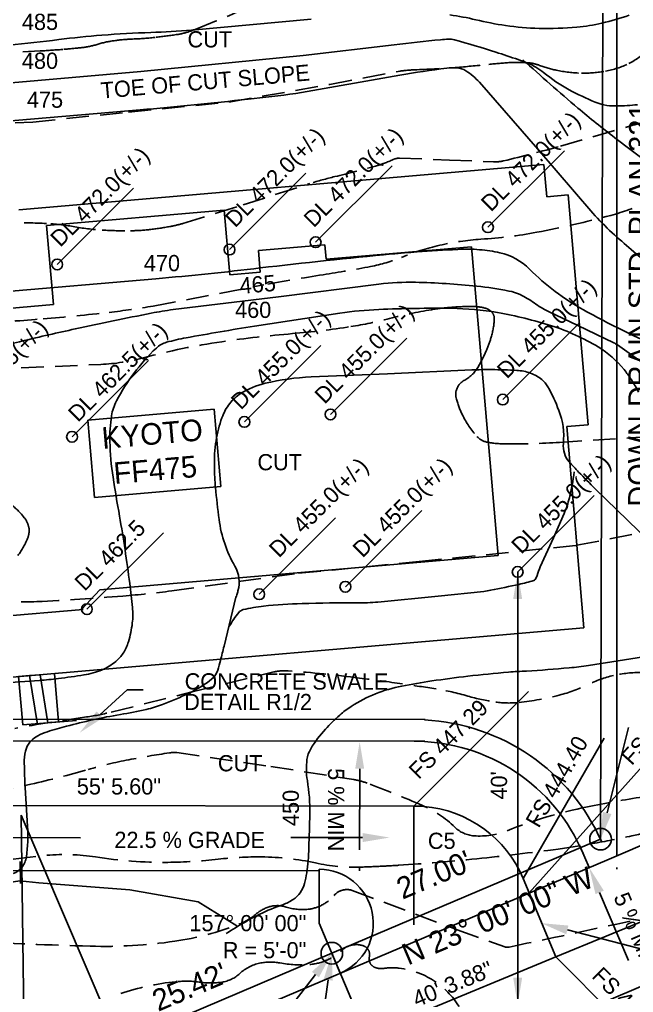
# Model space of a CAD drawing. Extents: x 0 to 7440, y -160 to 5160.
# Drawn here: x 2655 to 3337, y 2501 to 3581 of the extents above; entities that cross this region are included whole.
import ezdxf
from ezdxf.enums import TextEntityAlignment as Align

# ---------------------------------------------------------------- set-up
doc = ezdxf.new("R2010")
doc.units = 0
doc.header["$LTSCALE"] = 50
doc.header["$MEASUREMENT"] = 0
doc.linetypes.add('DASHED', pattern=[0.75, 0.5, -0.25])
doc.layers.get('0').update_dxf_attribs({"linetype": 'CONTINUOUS'})
for name, color, linetype in [('1', 1, 'CONTINUOUS'), ('2', 5, 'DASHED'), ('3', 3, 'CONTINUOUS'), ('4', 4, 'CONTINUOUS'), ('5', 5, 'CONTINUOUS'), ('6', 6, 'CONTINUOUS'), ('8', 7, 'CONTINUOUS')]:
    doc.layers.add(name, color=color, linetype=linetype)

msp = doc.modelspace()

# ---------------------------------------------------------------- linework, layer by layer
for p, q in [((3318.6, 3882.1), (3318.6, 2652.7)), ((3175.4, 3350.3), (3260.2, 3435.1)), ((3237.6, 3419.9), (2654.8, 3369.5)), ((2984.1, 3333.7), (3069, 3418.6)), ((3240.7, 3384), (3237.6, 3419.9)), ((2888.5, 3325.5), (2973.3, 3410.3)), ((2697.2, 3309), (2782, 3393.8)), ((3264.6, 3386.1), (3240.7, 3384)), ((3286.7, 3131), (3264.6, 3386.1)), ((3191.9, 3159), (3276.8, 3243.8)), ((2905, 3134.2), (2989.8, 3219)), ((3000.6, 3142.5), (3085.5, 3227.3)), ((2713.7, 3117.7), (2798.5, 3202.5)), ((2871.5, 3148.3), (2731.1, 3136.2)), ((2878.9, 3062.6), (2871.5, 3148.3)), ((2731.1, 3136.2), (2738.5, 3050.4)), ((3262.8, 3129), (3286.7, 3131)), ((3282, 2905.8), (3262.8, 3129)), ((2738.5, 3050.4), (2878.9, 3062.6)), ((3208.4, 2967.7), (3293.3, 3052.5)), ((3017.1, 2951.2), (3102, 3036)), ((2921.5, 2942.9), (3006.3, 3027.8)), ((2730.2, 2926.4), (2815.1, 3011.2)), ((3208.4, 2967.7), (3208.4, 2278.5)), ((3282, 2905.8), (2516.9, 2839.7)), ((2654.4, 2851.6), (2666.3, 2852.6)), ((2666.3, 2852.6), (2678.3, 2853.6)), ((2666.3, 2852.6), (2675.4, 2798.3)), ((2678.3, 2853.6), (2686.9, 2800.2)), ((2698.8, 2801.2), (2694.2, 2855)), ((2654.4, 2851.6), (2659, 2797.8)), ((3221.3, 2611.4), (3433.2, 2848.6)), ((2744.4, 2809.2), (2775, 2836.9)), ((2775, 2836.9), (2792.7, 2836.9)), ((3093.2, 2707.8), (3220.5, 2835.1)), ((3105.8, 2803.8), (2497.9, 2804.5)), ((2659, 2797.8), (2718.8, 2802.9)), ((2686.9, 2800.2), (2698.8, 2801.2)), ((3307.7, 2700.1), (3331.4, 2795.1)), ((3214.6, 2627.4), (3304.6, 2783.3)), ((3033, 2749.1), (3032.9, 2659.2)), ((3093.2, 2707.8), (3093.2, 2635.8)), ((2803.4, 2355.8), (2657.2, 2697.8)), ((2657.2, 2697.8), (2662.2, 2325.5)), ((2573.1, 2672.8), (2723.1, 2672.6)), ((3036.3, 2672.8), (2956.6, 2672.8)), ((2656.2, 2646.1), (2656.3, 2621.7)), ((2988.1, 2577.6), (2988.1, 2637.6)), ((3032.9, 2640), (3032.9, 2635.9)), ((3093.2, 2635.8), (3093.1, 2575.8)), ((3318.6, 2639.6), (3318.6, 2637.7)), ((2655.8, 2624.6), (2676.7, 2622.7)), ((3299.4, 2611.9), (3331.6, 2536.2)), ((2988.1, 2577.6), (3011.5, 2522.3)), ((3263.6, 2570.3), (3360.7, 2545.1)), ((3250.7, 2540.4), (3378, 2413.1)), ((2983.8, 2520.7), (2904.2, 2417.4)), ((2997.9, 2514.7), (2973.5, 2343.2))]:
    msp.add_line(p, q)
msp.add_arc((3093.1, 2575.8), 228, 23.8341, 86.9868)
for points in [[(3203.4, 2937.7), (3213.4, 2937.7), (3208.4, 2967.7)], [(2747.7, 2805.5), (2741, 2812.9), (2722.1, 2789.1)], [(3038, 2749.1), (3028, 2749.1), (3033, 2779.1)], [(3312.5, 2698.9), (3302.8, 2701.3), (3300.4, 2671)], [(3036.3, 2667.8), (3036.3, 2677.8), (3066.3, 2672.8)], [(3294.8, 2610), (3304, 2613.9), (3287.7, 2639.6)], [(3262.3, 2565.5), (3264.8, 2575.1), (3234.5, 2577.8)], [(2987.8, 2517.6), (2979.9, 2523.7), (3002.1, 2544.4)], [(3002.9, 2514), (2993, 2515.4), (3002.1, 2544.4)], [(3213.4, 2517.4), (3203.4, 2517.4), (3208.4, 2487.4)]]:
    msp.add_solid(points)
at = {"layer": '1'}
for p, q in [((3105.2, 2779.8), (2497.3, 2780.5)), ((3309.8, 2648.9), (3605.3, 2774.4)), ((3278.3, 2661.7), (3277.4, 2663.8)), ((3278.3, 2661.7), (3287.7, 2639.6)), ((3309.8, 2648.9), (2773.4, 2421.3)), ((2361, 2636.7), (2987.7, 2636)), ((3366, 2516.4), (2835.6, 2291.2))]:
    msp.add_line(p, q, dxfattribs=at)
for centre in [(3175.4, 3350.3), (2984.1, 3333.7), (2888.5, 3325.5), (2697.2, 3309), (3191.9, 3159), (3000.6, 3142.5), (2905, 3134.2), (2713.7, 3117.7), (3208.4, 2967.7), (2921.5, 2942.9), (3017.1, 2951.2), (2730.2, 2926.4)]:
    msp.add_circle(centre, 6, dxfattribs=at)
for centre, radius, start, end in [((3093.1, 2575.8), 204, 22.8831, 89.9364), ((2988.1, 2577.6), 60, 293, 90)]:
    msp.add_arc(centre, radius, start, end, dxfattribs=at)
at = {"layer": '2'}
for points in [[(2192.7, 3592.5), (2275.8, 3570.5), (2343.4, 3551.3, 0.013734), (2390.4, 3539.6, 0.023837), (2417.9, 3534.8, 0.030193), (2445.3, 3533.1, 0.016548), (2495.5, 3534.7), (2584.1, 3541.1), (2678.4, 3546, 0.005494), (2704.5, 3547.8, 0.007136), (2724.6, 3549.7, 0.048339), (2741.4, 3553.2, -0.042479), (2760.5, 3557.4, -0.023444), (2780.9, 3559.2, 0.018182), (2807.2, 3561.2, 0.009157), (2830.9, 3564.3, 0.030397), (2838, 3565.8, 0.027176), (2851.1, 3570.2, 0.006962), (2901, 3590.8)], [(2080.4, 3499.4, 0.003521), (2154.7, 3483.3, 0.005569), (2201.8, 3474), (2300.7, 3455.9), (2372.4, 3455.8), (2465.7, 3456.5), (2575.8, 3462.9), (2670.2, 3467), (2776.5, 3478.2), (2887.9, 3489.1), (2999.7, 3508.9), (3077.8, 3523.6, -0.027442), (3096.4, 3525.2, 0.011281), (3141.7, 3527.8, 0.006744), (3176.4, 3531.1, -0.009961), (3199.9, 3533.1, -0.021023), (3208, 3533.3, -0.013647), (3220.4, 3532.8, -0.073487), (3231.4, 3530.4, 0.039821), (3251.2, 3524.6, 0.046651), (3279.2, 3521.4, 0.049093), (3305.9, 3523.5, 0.07259), (3331.8, 3532.1, 0.075791), (3353.2, 3547.3, 0.017445)], [(2645, 3355.4, -0.012372), (2685.4, 3354.5, -0.034346), (2714.9, 3351.1, 0.031375), (2747.2, 3347.1, 0.017804), (2778.5, 3346.4, 0.026255), (2799.8, 3347.7, 0.016407), (2822.3, 3351.1, 0.025103), (2836.7, 3354.5), (2903.6, 3375), (2977.6, 3398.8, -0.016254), (3005.5, 3406.5, 0.010115), (3050.5, 3418.2, 0.038782), (3070, 3425.4, -0.110602), (3077.2, 3427), (3132.6, 3424.9), (3181.6, 3422.9, 0.06593), (3192.8, 3424, 0.011347), (3255.9, 3440.4), (3336.2, 3463.5, -0.002655), (3353.7, 3468.3, -0.002837)], [(2061.8, 3265, 0.02757), (2099.9, 3249.2, 0.058875), (2118.8, 3245), (2190.8, 3238.1), (2250.7, 3230.9), (2340.9, 3233.1), (2450.1, 3236.3), (2576.7, 3241.4, 0.005685), (2612.7, 3243.4, 0.002972), (2681.5, 3248.6, 0.008823), (2754.8, 3255.8, 0.013115), (2803.9, 3262.8), (2926.5, 3286.3, -0.006495), (2992.6, 3297.6, 0.008175), (3045.2, 3306.7, 0.049326), (3079.3, 3316.8, -0.039216), (3121.9, 3330.3, -0.042113), (3167.6, 3337, 0.031203), (3229.5, 3344.7, 0.019659), (3311.8, 3363.5, 0.038809), (3352.1, 3377.9, 0.025216)], [(2582.4, 3190.9), (2745.5, 3198, 0.053587), (2793.1, 3205.4, -0.029059), (2879.8, 3223.2, -0.015082), (2958.6, 3232.2, 0.018409), (3023.1, 3240, 0.023342), (3066, 3248.9, -0.021436), (3112.6, 3258.8, -0.022117), (3135.3, 3261.5, -0.021216), (3159.2, 3262.3, -0.074783), (3173.6, 3260.1, -0.143305), (3180, 3255.8, -0.184709), (3182.4, 3248.6, -0.065566), (3179, 3228.3, -0.028366), (3173.3, 3212.8, -0.024668), (3164.8, 3195.7, -0.143121), (3149.6, 3180.7, 0.206224), (3140.1, 3168.8, 0.129527), (3140.1, 3160.8, 0.051893), (3146.9, 3142.3, 0.069128), (3163.4, 3117.9, 0.164193), (3174.5, 3111.7, 0.045407), (3194.9, 3109.8, 0.015529), (3254.8, 3111.4), (3385.4, 3120, -0.015867)], [(2646.9, 3041.8, -0.058102), (2660.7, 3027.9, -0.104903), (2665.5, 3018, -0.151482), (2664.8, 3006.3, -0.074306), (2653.5, 2985.8, -0.26131)], [(2619.9, 2938, 0.056024), (2674.6, 2934.7, 0.007171), (2770.2, 2940.9, 0.012632), (2824.3, 2946.6), (2965, 2966.2), (3098.9, 2979.1), (3273.9, 2997.2), (3465.9, 3034.8)], [(2650.1, 2793.9, -0.009712), (2727.7, 2806.4, 0.025487), (2757.2, 2812), (2847.2, 2834.6), (2937.7, 2856.7, -0.0716), (2953.7, 2857.9, -0.014422), (3032.7, 2849.9, -0.003149), (3080.7, 2843.4, -0.004056), (3117.8, 2837.8, -0.030875), (3152.9, 2829.9, 0.034842), (3184, 2823.2, 0.062634), (3210, 2822.8, 0.035937), (3254.6, 2830.9, 0.051226), (3286.5, 2842.7, -0.058291), (3314.7, 2852.7, -0.060343), (3346.4, 2856, 0.066562)], [(2018.1, 2766.9, 0.00584), (2064.4, 2756.6, 0.01752), (2080, 2753.9), (2214.4, 2735.9), (2351.4, 2720.7, -0.012209), (2372.3, 2717.7, 0.007195), (2407.8, 2712.3, 0.053562), (2512, 2709.1, 0.035356), (2667.9, 2732.1, 0.015956), (2731.5, 2748.3, -0.022639), (2776.6, 2759.2, -0.011043), (2821.7, 2766.8, -0.060758), (2830, 2767.1), (2934.5, 2751.7), (3026.5, 2737.2, -0.048011), (3041.4, 2733.2, -0.011177), (3102.6, 2708.5, -0.092371), (3138.7, 2684.3, 0.176636), (3159.9, 2674.7, 0.113917), (3196.6, 2680.4, -0.04499), (3285.8, 2706.9, -0.010703), (3347.6, 2718, 0.027149)], [(2611.2, 2644.9), (2685.8, 2653.1, -0.062418), (2739.6, 2651.3, 0.041552), (2820, 2645.3, 0.026787), (2876, 2648.8, -0.03129), (2924.1, 2651.3, -0.051182), (2984, 2644.6, 0.061382), (3034.2, 2640, 0.004254), (3055.6, 2640.9, 0.004418), (3076.2, 2642, 0.009006), (3162.9, 2649.3, 0.008603), (3253.3, 2660.1, 0.009488), (3291.2, 2666.1, 0.008135), (3335.2, 2674.6, 0.045521), (3393.2, 2692.4, -0.042157)], [(2001.9, 2565.8, 0.009058), (2095.2, 2561.5, 0.014808), (2152.3, 2561.6), (2257, 2565.2, 0.028609), (2333.4, 2573.2, -0.049058), (2378.1, 2576), (2462.9, 2567.8, 0.00736), (2598.7, 2558, 0.00741), (2733.8, 2552.2, 0.043666), (2827.7, 2557.7, 0.056023), (2898.7, 2576.5, 0.083793), (2918.1, 2588, -0.109825), (2933.4, 2596.1, -0.146773), (2951.5, 2595.7, 0.107916), (2975.8, 2593.2, 0.189242), (3004.4, 2608.4, -0.304432), (3024.8, 2614.1), (3141.3, 2570.5), (3194.1, 2551.4, 0.106771), (3198.8, 2551.3, 0.003052), (3358.2, 2585.5)], [(2767.4, 2499.6, -0.056192), (2828.8, 2512.8, -0.060435), (2856.5, 2512.2, 0.071774), (2879.9, 2512.3, 0.153178), (2899.9, 2521.9, -0.136906), (2921.9, 2533.3, -0.098479), (2944.4, 2533.6, 0.066258), (2977.6, 2531.9, 0.169396), (3013.1, 2547.6, -0.279711), (3037.2, 2552.6, -0.386548), (3043.8, 2540.5, 0.390337), (3050.4, 2528.4, 0.118087), (3059.7, 2527.6, -0.064643), (3076.7, 2527.8, -0.231433), (3143.4, 2485.1, 0.326494)]]:
    msp.add_lwpolyline(points, format="xyb", dxfattribs=at)
at = {"layer": '3'}
for p, q in [((2882.7, 3369.1), (2685.4, 3352.1)), ((2888.9, 3297.4), (2882.7, 3369.1)), ((2685.4, 3352.1), (2693, 3264.4)), ((2994.4, 3330.6), (2920.7, 3324.3)), ((2995.8, 3314.7), (2994.4, 3330.6)), ((3157.2, 3328.6), (2995.8, 3314.7)), ((3186.8, 2985.9), (3157.2, 3328.6)), ((2920.7, 3324.3), (2922.7, 3300.3)), ((2922.7, 3300.3), (2888.9, 3297.4)), ((2693, 3264.4), (2549.5, 3252)), ((2744.4, 2947.7), (3186.8, 2985.9)), ((2744.4, 2947.7), (2724.2, 2925.9)), ((2566.8, 2912.3), (2726.2, 2926))]:
    msp.add_line(p, q, dxfattribs=at)
at = {"layer": '4'}
msp.add_line((2604.2, 2616.7), (2655.8, 2624.6), dxfattribs=at)
msp.add_lwpolyline([(2676.7, 2622.7), (2777.7, 2614.9), (2853.8, 2601.5), (2896.7, 2574.9)], dxfattribs=at)
at = {"layer": '5'}
for p, q in [((3306.5, 4852.9), (3300.4, 2671)), ((3300.4, 2671), (3002.1, 2544.4)), ((3002.1, 2544.4), (2721.4, 2425.2)), ((3002.1, 2544.4), (3095.9, 2323.5))]:
    msp.add_line(p, q, dxfattribs=at)
for centre in [(3300.4, 2671), (3002.1, 2544.4)]:
    msp.add_circle(centre, 12, dxfattribs=at)
for p in [(3300.4, 2671), (3002.1, 2544.4)]:
    msp.add_point(p, dxfattribs=at)
at = {"layer": '6'}
for points in [[(3214.1, 3536.3, 0.008179), (3275.3, 3482.6, 0.012729), (3316.1, 3449.7), (3393.3, 3391.3, 0.031673), (3423.8, 3372.1, 0.060396), (3441.4, 3365.1, 0.084422), (3452.1, 3364.2, 0.163212), (3457.3, 3366.4, 0.055885), (3467, 3377.2, -0.033675), (3482.2, 3395.8), (3590.9, 3510.9), (3703.7, 3629.2), (3764.8, 3698.3, -0.003673), (3807.2, 3744.7, -0.005338), (3836.9, 3776.1), (3907.4, 3844.5, -0.006851), (3990.2, 3921.3, -0.011191), (4042.6, 3966.4, -0.008719), (4083.8, 3999.1, -0.012806), (4112.7, 4020.2)], [(2120.2, 3233.2), (2459.2, 3263.3), (2806.7, 3293.1, 0.00758), (2922.7, 3305.1, -0.006018), (3068.7, 3320.6, -0.005884), (3096.7, 3322.9, -0.003658), (3141.8, 3325.7, -0.034066), (3166.2, 3325.4, -0.036476), (3188.7, 3322, -0.140122), (3221.6, 3303.8, 0.069178), (3281.6, 3258.6, 0.016588), (3341.3, 3228, 0.025839), (3381.1, 3211.7, 0.068521), (3424.2, 3202.9, 0.067994), (3468.5, 3206.1, 0.067886), (3519.3, 3224.3, 0.075405), (3558.7, 3253, 0.005299), (3614.1, 3309, 0.005556), (3665.7, 3363.5), (3811.5, 3521.4), (4016.1, 3733.6, -0.010954)], [(2117.6, 3373.8, 0.056825), (2139.4, 3367.7, 0.116859), (2150.5, 3368.6, 0.016724), (2173.5, 3376.7, 0.020219), (2191.9, 3384.9, 0.007744), (2226.9, 3402.7, 0.034973), (2234.3, 3407.3, 0.0103), (2246.4, 3416.5, 0.003596), (2280.1, 3443.5, 0.006774), (2302.5, 3462.2, -0.007598), (2322.6, 3478.9, -0.038401), (2344, 3493.6, -0.022653), (2383.1, 3514, -0.028755), (2422.7, 3529.7, -0.04173), (2451.4, 3536.6, -0.010721), (2488.5, 3541.6, -0.00918), (2532.2, 3545.6), (2643.8, 3552.7, 0.010662), (2698.9, 3558.6, -0.012256), (2746.9, 3563.5, -0.011699), (2801.2, 3566.5, 0.014064), (2846.3, 3569.2), (2979.3, 3581.4)], [(3133.1, 3586, -0.024252), (3161.9, 3580.6, 0.021121), (3195, 3574.2, 0.031743), (3232.1, 3571, 0.028122), (3274.2, 3572.4, 0.033899), (3301.9, 3576.9, 0.030375), (3332, 3585.7, 0.036906)], [(2599, 3506.7), (2790.1, 3523), (2970.3, 3540.8), (3071.2, 3552.7, -0.00251), (3122.7, 3558.5, -0.014879), (3131.4, 3559.1, -0.078819), (3138.1, 3558.4, -0.010942), (3184, 3544.7, -0.004803), (3209, 3536.4, -0.011627), (3219.2, 3532.6, -0.077321), (3237.2, 3522, 0.047498), (3265.5, 3503, 0.025593), (3294.6, 3489.1, 0.062074), (3307.5, 3485.6, 0.041815), (3318.4, 3484.9, 0.019916), (3341.5, 3486.3, 0.019608)], [(2619.3, 3466.1), (2789.2, 3480.5, 0.003044), (2909.1, 3492.4, 0.006888), (2962, 3498.8), (3077.7, 3519.2, -0.009909), (3129.6, 3526.9, -0.046061), (3141, 3527.3, -0.130003), (3150.9, 3524, -0.067995), (3165.9, 3511.2), (3230.8, 3436.8), (3292, 3366, 0.029145), (3313.3, 3344.2, 0.015617), (3356.4, 3307.4, 0.047279)], [(2632, 3216.8, -0.012989), (2658.8, 3224.1, -0.006016), (2717.3, 3237.4, -0.004551), (2801.7, 3254.9, -0.016047), (2825.9, 3258.9), (2942.7, 3273), (3054.4, 3287.2, -0.035463), (3094.9, 3289.2, -0.021093), (3162.9, 3284.9, -0.022007), (3198.7, 3279.5, -0.061229), (3211.1, 3275.5, -0.04995), (3226.6, 3266.3, 0.048392), (3242.5, 3256.7), (3275.3, 3241.1), (3315.1, 3222.1, -0.034743), (3319.1, 3219.6, -0.003201), (3360.6, 3190.3)], [(2634.1, 2844.2, 0.00345), (2677.6, 2847.2, 0.011437), (2698.5, 2849.3, 0.008357), (2726.9, 2853.3, 0.061752), (2747, 2859, 0.072249), (2762.3, 2868.3, 0.077501), (2770.5, 2877.5, 0.069505), (2776.3, 2890.1, 0.044263), (2780.6, 2911, 0.054387), (2780.8, 2928.3, 0.006987), (2777.7, 2954.9, 0.004955), (2772.5, 2992.3, 0.006608), (2766.4, 3029.7, -0.00572), (2759.2, 3072.8, -0.031801), (2755.7, 3112.4, -0.044391), (2757.5, 3140.9, -0.082714), (2763, 3157.5, -0.039861), (2782.2, 3188.1, -0.04228), (2807.3, 3216.2, -0.124237), (2818.6, 3222.6, -0.021154), (2840.2, 3227.5, -0.006093), (2916.2, 3240.5), (3011, 3255, -0.024614), (3054.3, 3259, -0.01333), (3134.7, 3260.3, -0.040749), (3186.1, 3255.6, -0.034059), (3246.1, 3240.8, -0.058469), (3297.8, 3217.4, -0.087547), (3326.5, 3192.3, -0.026738), (3334.8, 3180.8, -0.024386), (3342.6, 3167.4, -0.138159)], [(2648.4, 2633, 0.14401), (2657.9, 2639.7, 0.133982), (2663, 2651.4, 0.049846), (2664.4, 2685.2), (2661.6, 2728.5, -0.004705), (2660.9, 2745, -0.005743), (2660.7, 2758.6, -0.08883), (2663, 2771.9, -0.117002), (2668.6, 2780.5, -0.064712), (2675.7, 2785.7, -0.048355), (2686.5, 2790.3, -0.01201), (2707.7, 2796.4, -0.008966), (2736.4, 2803.4, -0.015448), (2767.3, 2809.4, 0.016575), (2796.1, 2815.1, 0.033645), (2814.2, 2820.5, 0.020107), (2843.2, 2832.9, 0.058871), (2868.9, 2848.9, 0.155027), (2875.4, 2858.7, 0.005292), (2878.4, 2869.5, 0.003654), (2882.4, 2885.3), (2895.7, 2939.6, -0.016016), (2896.5, 2942.2, 0.009347), (2897.9, 2946.8, 0.203056), (2894.5, 2974, -0.098902), (2876.9, 3025.9, -0.010515), (2873, 3061.3, -0.01628), (2871.7, 3084.3, -0.043814), (2873.6, 3113.3, -0.048154), (2880.1, 3138.9, -0.078647), (2888.8, 3154.7, -0.087826), (2900.8, 3165.6, -0.082508), (2928.2, 3177.1, -0.047599), (2979.1, 3184.1), (3063.8, 3187.5), (3157.4, 3191.9, -0.013552), (3179.5, 3192.3, -0.010743), (3207.4, 3191.4, -0.075007), (3222.7, 3188.3, -0.081561), (3235.2, 3181.2, -0.09756), (3241.9, 3173.3, -0.034475), (3254.1, 3147, -0.117269), (3259.1, 3110.3, 0.20899), (3265.6, 3089.9, 0.010331), (3276.1, 3078.6, 0.00606), (3294.6, 3059.8), (3366.5, 2989.9, -0.0647)], [(2888.3, 2907.3, -0.050099), (2898.7, 2922.7, -0.161007), (2903.7, 2925.8, -0.033891), (2926.4, 2929.7, -0.018219), (2969.1, 2932.6, -0.009339), (3030.1, 2933.3, 0.024612), (3053.3, 2934.2), (3120.1, 2940.7), (3171, 2946.1, 0.020602), (3178.4, 2947.3, 0.004814), (3209.8, 2953.9, 0.0197), (3226.2, 2958.1, 0.160359), (3227.9, 2959.4, 0.095338), (3229.9, 2963.6, -0.041743), (3233.5, 2973.5), (3248.2, 3005.6), (3260, 3032.6, 0.042861), (3265.8, 3049.9, 0.026713), (3271.2, 3078.7)], [(3218.3, 2857.6, 0.007095), (3265.7, 2861.2, 0.015804), (3287, 2863.8), (3373.9, 2877.5, 0.002597), (3432.9, 2887.5, 0.002641), (3491, 2897.9, 0.015251), (3564.7, 2913.9, 0.01761), (3627.5, 2932), (3723.3, 2964.7), (3757, 2976.9)], [(2884.9, 2566.2, -0.014505), (2905.7, 2579, -0.018967), (2922.2, 2587.8, -0.028733), (2947.6, 2598.3, 0.061928), (2959, 2604, 0.092886), (2967, 2611.6, 0.090384), (2971.8, 2621.9, 0.024573), (2974.2, 2633.7, 0.022102), (2975.8, 2647, 0.008826), (2976.5, 2661.5, 0.003413), (2977.6, 2698.9, 0.047368), (2974.9, 2736.1, -0.075518), (2974.5, 2759.5, -0.104144), (2978.6, 2771.3, -0.04705), (2995, 2793.1, -0.027161), (3010.9, 2808.8, -0.038196), (3023.6, 2818.4, -0.04791), (3050.6, 2832.4, -0.047887), (3079.7, 2840.9, -0.01044), (3113, 2846.6, -0.008745), (3153.1, 2851.9, -0.006355), (3198.2, 2856.4, -0.014347), (3218.3, 2857.6, -0.033501)]]:
    msp.add_lwpolyline(points, format="xyb", dxfattribs=at)
at = {"layer": '8'}
for p, q in [((2427.6, 2708.6), (3093.2, 2707.8)), ((3104.1, 2707.8), (3093.2, 2707.8)), ((3250.7, 2540.4), (3214.6, 2627.4)), ((3424.3, 2612), (3250.7, 2540.4)), ((3250.7, 2540.4), (2803.4, 2355.8))]:
    msp.add_line(p, q, dxfattribs=at)
msp.add_arc((3093.1, 2575.8), 132, 23, 85.231, dxfattribs=at)

# ---------------------------------------------------------------- texts
for s, p in [('485', (2678.1, 3569.3)), ('CUT', (2866.6, 3549.9)), ('480', (2678.1, 3526.1)), ('475', (2683.7, 3482.9)), ('CUT', (2944.2, 3080.5)), ('C5', (3124.1, 2660.2))]:
    msp.add_text(s, height=18).set_placement(p, align=Align.CENTER)
for s, height, rotation, p in [('TOE OF CUT SLOPE', 18, 5, (2746.4, 3493)), ('DOWN DRAIN STD. PLAN 321', 24, 89.8392, (3354.9, 3040)), ('DL 472.0(+/-)', 18, 45, (3178.7, 3366.6)), ('DL 472.0(+/-)', 18, 45, (2894.7, 3349)), ('DL 472.0(+/-)', 18, 45, (2981.9, 3349)), ('DL 472.0(+/-)', 18, 45, (2700.6, 3327.4)), ('DL 455.0(+/-)', 18, 45, (3196.5, 3181.3)), ('DL 455.0(+/-)', 18, 45, (2994, 3153.2)), ('DL 455.0(+/-)', 18, 45, (2901.1, 3146.7)), ('DL 462.5(+/-)', 18, 45, (2587.7, 3136)), ('DL 462.5(+/-)', 18, 45, (2720.3, 3133)), ('DL 455.0(+/-)', 18, 45, (2943.3, 2982.5)), ('DL 455.0(+/-)', 18, 45, (3036.2, 2982.5)), ('DL 455.0(+/-)', 18, 45, (3212.4, 2986.5)), ('DL 462.5', 18, 45, (2727.6, 2945.4)), ('CONCRETE SWALE', 18, 359.9364, (2838.7, 2837.2)), ('FS 443.99', 18, 48.23, (3335, 2752)), ('DETAIL R1/2', 18, 359.9364, (2838.2, 2814.4)), ('FS 447.29', 18, 45, (3098.5, 2736.5)), ('FS 444.40', 18, 60, (3231.8, 2682.4)), ('FS 444.29', 18, 315, (3289.7, 2518.1))]:
    msp.add_text(s, height=height, rotation=rotation).set_placement(p)
for s, p in [('470', (2793.4, 3301.5)), ('460', (2894.7, 3249.6))]:
    msp.add_text(s, height=18).set_placement(p)
for s, height, rotation, p in [('465', 18, 5, (2920.5, 3278)), ('KYOTO', 24, 4.9364, (2803.7, 3109)), ('FF475', 24, 4.9364, (2807.1, 3069.2)), ('CUT', 18, 359.9364, (2900.3, 2746.3)), ('5 % MIN', 18, 269.9364, (2997.8, 2703.7)), ("40'", 18, 90, (3196.6, 2730.7)), ('55\' 5.60"', 18, 359.9364, (2765.7, 2720.6)), ('450', 18, 90, (2965.5, 2705.7)), ('22.5 % GRADE', 18, 359.9364, (2844.3, 2661.2)), ("27.00'", 24, 23, (3120.3, 2620.6)), ('N 23%%D 00\' 00" W', 24, 23, (3190.9, 2574.9)), ('5 % MIN', 18, 293, (3332.5, 2564.5)), ("25.42'", 24, 23, (2849.1, 2496.2)), ('40\' 3.88"', 18, 22.4261, (3139.7, 2502))]:
    msp.add_text(s, height=height, rotation=rotation).set_placement(p, align=Align.CENTER)
for s, p in [('157%%d 00\' 00"', (2973.8, 2568.8)), ('R = 5\'-0"', (2973.8, 2538.8))]:
    msp.add_text(s, height=18).set_placement(p, align=Align.RIGHT)

doc.saveas('drawing.dxf')
